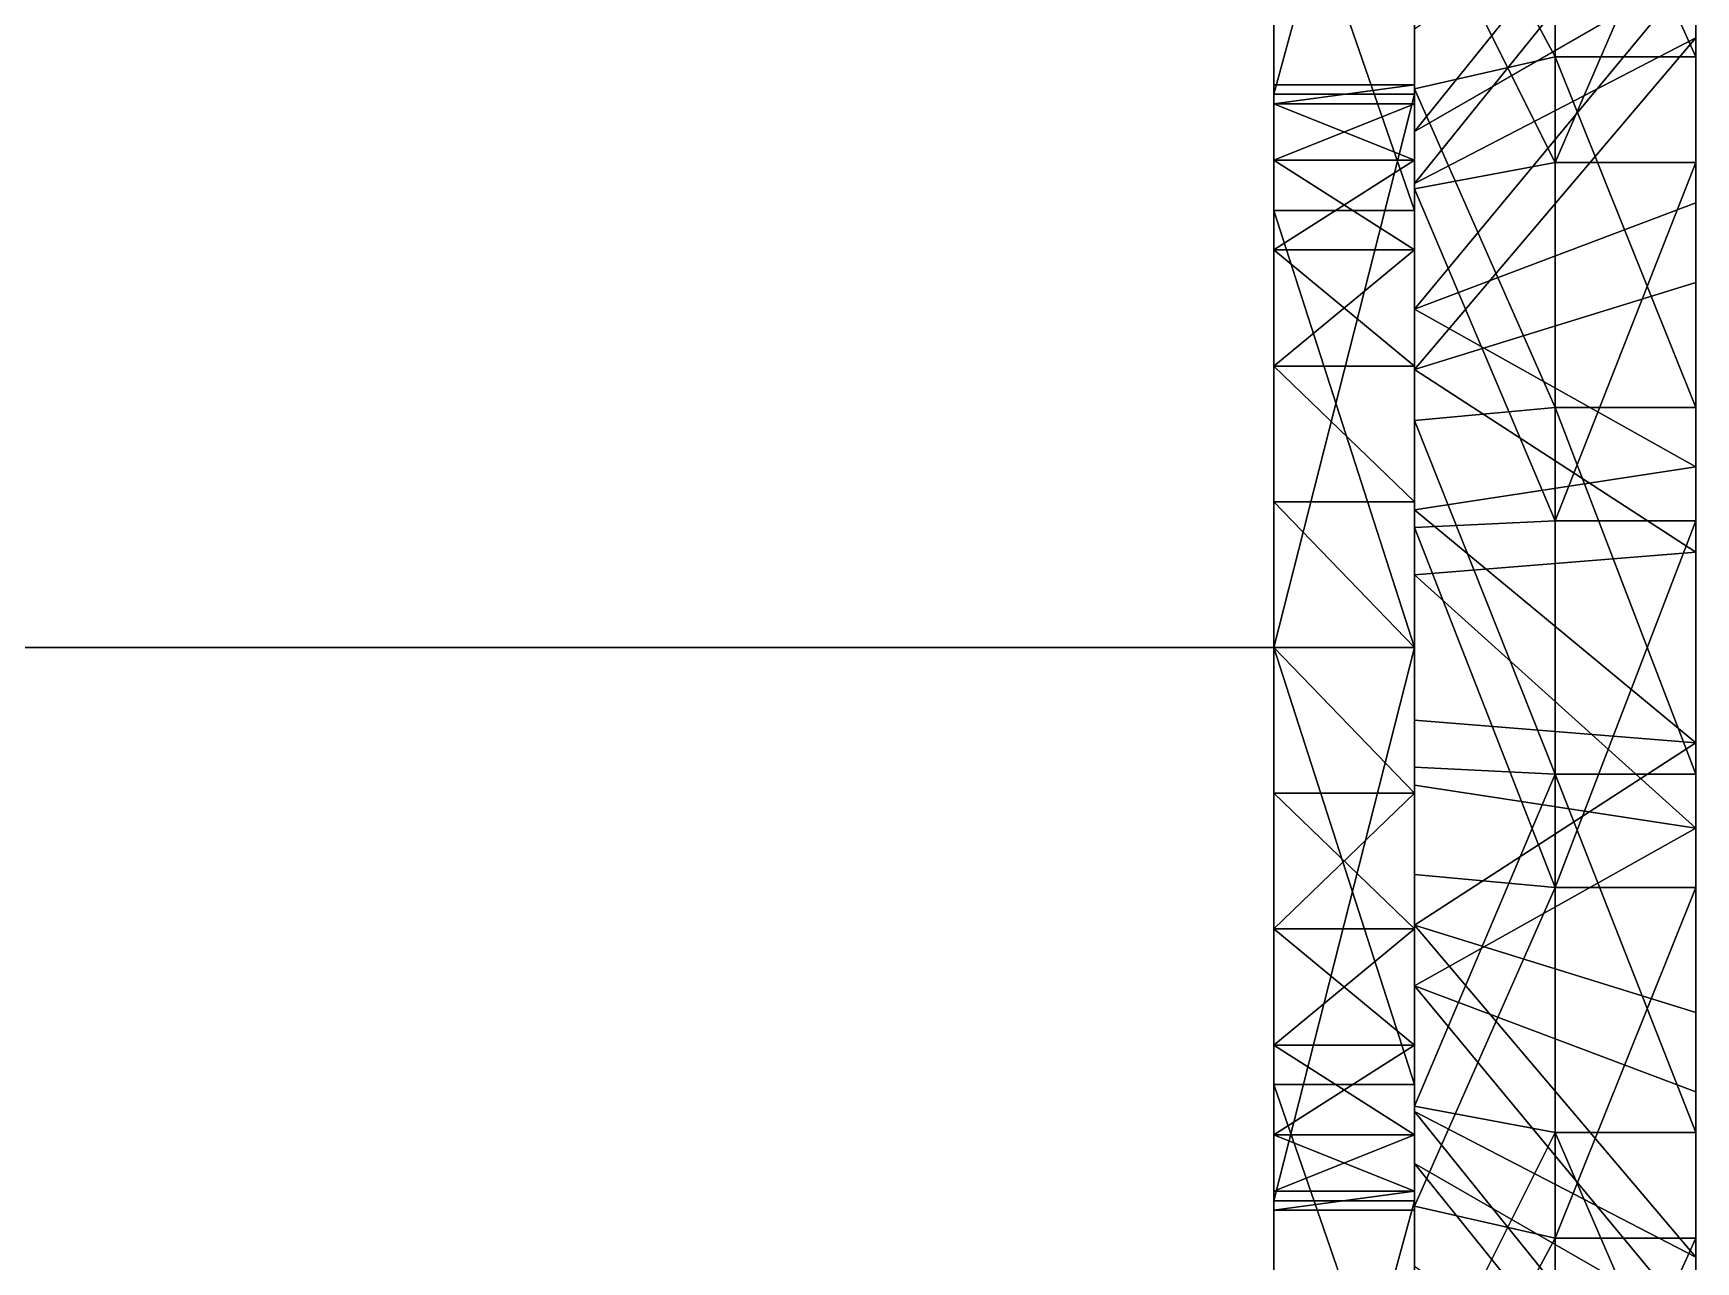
# Model space of a CAD drawing. Header units: inches. Extents: x -12 to 457, y 45 to 270.
# Drawn here: x 61.882 to 63.064, y 163.647 to 164.521 of the extents above; entities that cross this region are included whole.
import ezdxf

# ---------------------------------------------------------------- set-up
doc = ezdxf.new("R2010")
doc.units = ezdxf.units.IN
doc.header["$MEASUREMENT"] = 0

# ---------------------------------------------------------------- blocks, each defined once
blk = doc.blocks.new('Group_1')
for p, q in [((39.68, 147.005, 93.521), (40.831, 145.005, 94.901)), ((40.165, 147.005, 105.452), (41.201, 145.005, 103.982)), ((40.301, 146.005, 90.224), (40.301, 147.005, 90.224)), ((41.052, 146.005, 108.687), (41.052, 147.005, 108.687)), ((41.34, 147.005, 92.47), (42.095, 145.005, 94.102)), ((41.905, 147.005, 106.364), (42.525, 145.005, 104.676)), ((42.793, 146.005, 89.447), (42.793, 147.005, 89.447)), ((43.215, 147.005, 91.885), (43.522, 145.005, 93.656)), ((43.599, 146.005, 109.259), (43.599, 147.005, 109.259)), ((43.822, 147.005, 106.795), (43.984, 145.005, 105.004)), ((45.178, 147.005, 91.805), (45.016, 145.005, 93.596)), ((45.401, 146.005, 89.341), (45.401, 147.005, 89.341)), ((45.785, 147.005, 106.715), (45.478, 145.005, 104.944)), ((46.207, 146.005, 109.153), (46.207, 147.005, 109.153)), ((47.095, 147.005, 92.236), (46.475, 145.005, 93.924)), ((47.66, 147.005, 106.13), (46.905, 145.005, 104.498)), ((48.835, 147.005, 93.148), (47.799, 145.005, 94.618)), ((47.948, 146.005, 89.913), (47.948, 147.005, 89.913)), ((49.32, 147.005, 105.079), (48.169, 145.005, 103.699)), ((48.699, 146.005, 108.376), (48.699, 147.005, 108.376)), ((40.301, 146.005, 90.224), (40.529, 145.005, 90.718)), ((41.052, 146.005, 108.687), (41.239, 145.005, 108.176)), ((42.793, 146.005, 89.447), (42.886, 145.005, 89.983)), ((43.599, 146.005, 109.259), (43.648, 145.005, 108.717)), ((45.401, 146.005, 89.341), (45.352, 145.005, 89.883)), ((46.207, 146.005, 109.153), (46.114, 145.005, 108.617)), ((47.948, 146.005, 89.913), (47.761, 145.005, 90.424)), ((48.699, 146.005, 108.376), (48.471, 145.005, 107.882)), ((38.443, 145.005, 92.038), (40.529, 145.005, 90.718)), ((41.239, 145.005, 108.176), (39.053, 145.005, 107.03)), ((40.831, 145.005, 94.901), (39.818, 145.005, 96.001)), ((40.101, 145.005, 102.969), (41.201, 145.005, 103.982)), ((40.5, 145.005, 12), (40.5, 144.005, 12)), ((40.529, 145.005, 90.718), (42.886, 145.005, 89.983)), ((40.566, 144.005, 113.982), (40.566, 145.005, 113.982)), ((40.636, 145.005, 13.035), (40.636, 144.005, 13.035)), ((40.636, 145.005, 10.965), (40.636, 144.005, 10.965)), ((42.095, 145.005, 94.102), (40.831, 145.005, 94.901)), ((41.036, 145.005, 10), (41.036, 144.005, 10)), ((41.036, 145.005, 14), (41.036, 144.005, 14)), ((41.201, 145.005, 103.982), (42.525, 145.005, 104.676)), ((43.648, 145.005, 108.717), (41.239, 145.005, 108.176)), ((41.394, 144.005, 0.409), (41.394, 145.005, 0.409)), ((41.672, 145.005, 9.172), (41.672, 144.005, 9.172)), ((41.672, 145.005, 14.828), (41.672, 144.005, 14.828)), ((43.522, 145.005, 93.656), (42.095, 145.005, 94.102)), ((42.5, 145.005, 8.536), (42.5, 144.005, 8.536)), ((42.5, 145.005, 15.464), (42.5, 144.005, 15.464)), ((42.525, 145.005, 104.676), (43.984, 145.005, 105.004)), ((42.886, 145.005, 89.983), (45.352, 145.005, 89.883)), ((43.465, 145.005, 8.136), (43.465, 144.005, 8.136)), ((43.465, 145.005, 15.864), (43.465, 144.005, 15.864)), ((45.016, 145.005, 93.596), (43.522, 145.005, 93.656)), ((46.114, 145.005, 108.617), (43.648, 145.005, 108.717)), ((43.984, 145.005, 105.004), (45.478, 145.005, 104.944)), ((44.5, 144.005), (44.5, 145.005)), ((44.5, 145.005, 8), (44.5, 144.005, 8)), ((44.5, 145.005, 16), (44.5, 144.005, 16)), ((44.5, 144.005, 114.5), (44.5, 145.005, 114.5)), ((46.475, 145.005, 93.924), (45.016, 145.005, 93.596)), ((45.352, 145.005, 89.883), (47.761, 145.005, 90.424)), ((45.478, 145.005, 104.944), (46.905, 145.005, 104.498)), ((45.535, 145.005, 8.136), (45.535, 144.005, 8.136)), ((45.535, 145.005, 15.864), (45.535, 144.005, 15.864)), ((48.471, 145.005, 107.882), (46.114, 145.005, 108.617)), ((47.799, 145.005, 94.618), (46.475, 145.005, 93.924)), ((46.5, 145.005, 8.536), (46.5, 144.005, 8.536)), ((46.5, 145.005, 15.464), (46.5, 144.005, 15.464)), ((46.905, 145.005, 104.498), (48.169, 145.005, 103.699)), ((47.328, 145.005, 9.172), (47.328, 144.005, 9.172)), ((47.328, 145.005, 14.828), (47.328, 144.005, 14.828)), ((47.606, 144.005, 0.409), (47.606, 145.005, 0.409)), ((47.761, 145.005, 90.424), (49.947, 145.005, 91.57)), ((48.899, 145.005, 95.631), (47.799, 145.005, 94.618)), ((47.964, 145.005, 10), (47.964, 144.005, 10)), ((47.964, 145.005, 14), (47.964, 144.005, 14)), ((48.169, 145.005, 103.699), (49.182, 145.005, 102.599)), ((48.364, 145.005, 10.965), (48.364, 144.005, 10.965)), ((48.364, 145.005, 13.035), (48.364, 144.005, 13.035)), ((48.434, 144.005, 113.982), (48.434, 145.005, 113.982)), ((50.557, 145.005, 106.562), (48.471, 145.005, 107.882)), ((48.5, 145.005, 12), (48.5, 144.005, 12)), ((56.5, 144.005, 40), (32.5, 144.005, 40)), ((40.5, 144.005, 12), (40.636, 144.005, 13.035)), ((40.636, 144.005, 10.965), (40.5, 144.005, 12)), ((41.036, 144.005, 10), (40.636, 144.005, 10.965)), ((40.636, 144.005, 13.035), (41.036, 144.005, 14)), ((41.672, 144.005, 9.172), (41.036, 144.005, 10)), ((41.036, 144.005, 14), (41.672, 144.005, 14.828)), ((42.5, 144.005, 8.536), (41.672, 144.005, 9.172)), ((41.672, 144.005, 14.828), (42.5, 144.005, 15.464)), ((43.465, 144.005, 8.136), (42.5, 144.005, 8.536)), ((42.5, 144.005, 15.464), (43.465, 144.005, 15.864)), ((44.5, 144.005, 8), (43.465, 144.005, 8.136)), ((43.465, 144.005, 15.864), (44.5, 144.005, 16)), ((44.5, 144.005, 143.8), (44.5, 30, 143.8)), ((45.535, 144.005, 8.136), (44.5, 144.005, 8)), ((44.5, 144.005, 16), (45.535, 144.005, 15.864)), ((46.5, 144.005, 8.536), (45.535, 144.005, 8.136)), ((45.535, 144.005, 15.864), (46.5, 144.005, 15.464)), ((47.328, 144.005, 9.172), (46.5, 144.005, 8.536)), ((46.5, 144.005, 15.464), (47.328, 144.005, 14.828)), ((47.964, 144.005, 10), (47.328, 144.005, 9.172)), ((47.328, 144.005, 14.828), (47.964, 144.005, 14)), ((48.364, 144.005, 10.965), (47.964, 144.005, 10)), ((47.964, 144.005, 14), (48.364, 144.005, 13.035)), ((48.5, 144.005, 12), (48.364, 144.005, 10.965)), ((48.364, 144.005, 13.035), (48.5, 144.005, 12))]:
    blk.add_line(p, q)
at = {"extrusion": (0, 1, 0)}
for centre, radius in [((-44.5, 99.3, 147.005), 10), ((-44.5, 99.3, 147.005), 7.525), ((-44.5, 99.3, 146.005), 10), ((-44.5, 12, 145.005), 4)]:
    blk.add_circle(centre, radius, dxfattribs=at)
for centre, radius, start, end in [((-44.5, 99.3, 145.005), 15.2, 322.776, 217.224), ((-44.5, 12, 145.005), 12, 180, 0), ((-44.5, 99.3, 144.005), 44.5, 0, 180), ((-44.5, 99.3, 144.005), 15.2, 322.776, 217.224), ((-44.5, 12, 144.005), 12, 180, 0)]:
    blk.add_arc(centre, radius, start, end, dxfattribs=at)
mesh = blk.add_polyface()
corners = [(38.095, 147.005, 91.62), (43.215, 147.005, 91.885), (45.178, 147.005, 91.805), (36.326, 147.005, 93.54), (41.34, 147.005, 92.47), (39.68, 147.005, 93.521), (38.348, 147.005, 94.965), (35.113, 147.005, 95.852), (37.436, 147.005, 96.705), (34.541, 147.005, 98.399), (37.005, 147.005, 98.622), (34.594, 147.005, 99.703), (37.085, 147.005, 100.585), (34.647, 147.005, 101.007), (37.67, 147.005, 102.46), (35.424, 147.005, 103.499), (38.721, 147.005, 104.12), (36.82, 147.005, 105.705), (40.165, 147.005, 105.452), (41.905, 147.005, 106.364), (38.74, 147.005, 107.474), (43.822, 147.005, 106.795), (50.905, 147.005, 106.98), (48.699, 147.005, 108.376), (41.052, 147.005, 108.687), (46.207, 147.005, 109.153), (43.599, 147.005, 109.259), (42.793, 147.005, 89.447), (47.948, 147.005, 89.913), (45.401, 147.005, 89.341), (40.301, 147.005, 90.224), (50.26, 147.005, 91.126), (52.18, 147.005, 92.895), (47.095, 147.005, 92.236), (48.835, 147.005, 93.148), (53.576, 147.005, 95.101), (50.279, 147.005, 94.48), (51.33, 147.005, 96.14), (54.353, 147.005, 97.593), (51.915, 147.005, 98.015), (54.459, 147.005, 100.201), (51.995, 147.005, 99.978), (51.564, 147.005, 101.895), (53.887, 147.005, 102.748), (50.652, 147.005, 103.635), (52.674, 147.005, 105.06), (49.32, 147.005, 105.079), (47.66, 147.005, 106.13), (45.785, 147.005, 106.715)]
mesh.append_faces([[corners[k] for k in face] for face in [(25, 24, 26), (27, 28, 29)]], dxfattribs={"vtx0": -1})
mesh.append_faces([[corners[k] for k in face] for face in [(1, 3, 4), (4, 3, 5), (5, 3, 6), (6, 7, 8), (8, 9, 10), (10, 11, 12), (12, 13, 14), (14, 15, 16), (16, 17, 18), (18, 17, 19), (19, 20, 21), (22, 20, 23), (23, 24, 25), (28, 30, 31), (31, 2, 32), (32, 34, 35), (35, 37, 38), (38, 39, 40), (40, 42, 43), (43, 44, 45), (45, 46, 22)]], dxfattribs={"vtx0": -1, "vtx1": -1})
mesh.append_faces([[corners[k] for k in face] for face in [(21, 20, 22), (31, 0, 2)]], dxfattribs={"vtx0": -1, "vtx1": -1, "vtx2": -1})
mesh.append_faces([[corners[k] for k in face] for face in [(0, 1, 2), (1, 0, 3), (6, 3, 7), (8, 7, 9), (10, 9, 11), (12, 11, 13), (14, 13, 15), (16, 15, 17), (19, 17, 20), (23, 20, 24), (28, 27, 30), (31, 30, 0), (32, 2, 33), (32, 33, 34), (35, 34, 36), (35, 36, 37), (38, 37, 39), (40, 39, 41), (40, 41, 42), (43, 42, 44), (45, 44, 46), (22, 46, 47), (22, 47, 48), (22, 48, 21)]], dxfattribs={"vtx0": -1, "vtx2": -1})
mesh = blk.add_polyface()
corners = [(40.301, 147.005, 90.224), (38.095, 146.005, 91.62), (38.095, 147.005, 91.62), (40.301, 146.005, 90.224)]
mesh.append_faces([[corners[k] for k in face] for face in [(0, 1, 2), (1, 0, 3)]], dxfattribs={"vtx0": -1})
mesh = blk.add_polyface()
corners = [(38.348, 147.005, 94.965), (40.831, 145.005, 94.901), (39.68, 147.005, 93.521), (39.818, 145.005, 96.001)]
mesh.append_faces([[corners[k] for k in face] for face in [(0, 1, 2), (1, 0, 3)]], dxfattribs={"vtx0": -1})
mesh = blk.add_polyface()
corners = [(38.721, 147.005, 104.12), (41.201, 145.005, 103.982), (40.101, 145.005, 102.969), (40.165, 147.005, 105.452)]
mesh.append_faces([[corners[k] for k in face] for face in [(0, 1, 2), (1, 0, 3)]], dxfattribs={"vtx0": -1})
mesh = blk.add_polyface()
corners = [(41.052, 146.005, 108.687), (38.74, 147.005, 107.474), (38.74, 146.005, 107.474), (41.052, 147.005, 108.687)]
mesh.append_faces([[corners[k] for k in face] for face in [(0, 1, 2), (1, 0, 3)]], dxfattribs={"vtx0": -1})
mesh = blk.add_polyface()
corners = [(39.68, 147.005, 93.521), (42.095, 145.005, 94.102), (41.34, 147.005, 92.47), (40.831, 145.005, 94.901)]
mesh.append_faces([[corners[k] for k in face] for face in [(0, 1, 2), (1, 0, 3)]], dxfattribs={"vtx0": -1})
mesh = blk.add_polyface()
corners = [(40.165, 147.005, 105.452), (42.525, 145.005, 104.676), (41.201, 145.005, 103.982), (41.905, 147.005, 106.364)]
mesh.append_faces([[corners[k] for k in face] for face in [(0, 1, 2), (1, 0, 3)]], dxfattribs={"vtx0": -1})
mesh = blk.add_polyface()
corners = [(42.793, 147.005, 89.447), (40.301, 146.005, 90.224), (40.301, 147.005, 90.224), (42.793, 146.005, 89.447)]
mesh.append_faces([[corners[k] for k in face] for face in [(0, 1, 2), (1, 0, 3)]], dxfattribs={"vtx0": -1})
mesh = blk.add_polyface()
corners = [(43.599, 146.005, 109.259), (41.052, 147.005, 108.687), (41.052, 146.005, 108.687), (43.599, 147.005, 109.259)]
mesh.append_faces([[corners[k] for k in face] for face in [(0, 1, 2), (1, 0, 3)]], dxfattribs={"vtx0": -1})
mesh = blk.add_polyface()
corners = [(42.095, 145.005, 94.102), (43.215, 147.005, 91.885), (41.34, 147.005, 92.47), (43.522, 145.005, 93.656)]
mesh.append_faces([[corners[k] for k in face] for face in [(0, 1, 2), (1, 0, 3)]], dxfattribs={"vtx0": -1})
mesh = blk.add_polyface()
corners = [(43.822, 147.005, 106.795), (42.525, 145.005, 104.676), (41.905, 147.005, 106.364), (43.984, 145.005, 105.004)]
mesh.append_faces([[corners[k] for k in face] for face in [(0, 1, 2), (1, 0, 3)]], dxfattribs={"vtx0": -1})
mesh = blk.add_polyface()
corners = [(45.401, 147.005, 89.341), (42.793, 146.005, 89.447), (42.793, 147.005, 89.447), (45.401, 146.005, 89.341)]
mesh.append_faces([[corners[k] for k in face] for face in [(0, 1, 2), (1, 0, 3)]], dxfattribs={"vtx0": -1})
mesh = blk.add_polyface()
corners = [(43.522, 145.005, 93.656), (45.178, 147.005, 91.805), (43.215, 147.005, 91.885), (45.016, 145.005, 93.596)]
mesh.append_faces([[corners[k] for k in face] for face in [(0, 1, 2), (1, 0, 3)]], dxfattribs={"vtx0": -1})
mesh = blk.add_polyface()
corners = [(46.207, 146.005, 109.153), (43.599, 147.005, 109.259), (43.599, 146.005, 109.259), (46.207, 147.005, 109.153)]
mesh.append_faces([[corners[k] for k in face] for face in [(0, 1, 2), (1, 0, 3)]], dxfattribs={"vtx0": -1})
mesh = blk.add_polyface()
corners = [(45.785, 147.005, 106.715), (43.984, 145.005, 105.004), (43.822, 147.005, 106.795), (45.478, 145.005, 104.944)]
mesh.append_faces([[corners[k] for k in face] for face in [(0, 1, 2), (1, 0, 3)]], dxfattribs={"vtx0": -1})
mesh = blk.add_polyface()
corners = [(46.475, 145.005, 93.924), (45.178, 147.005, 91.805), (45.016, 145.005, 93.596), (47.095, 147.005, 92.236)]
mesh.append_faces([[corners[k] for k in face] for face in [(0, 1, 2), (1, 0, 3)]], dxfattribs={"vtx0": -1})
mesh = blk.add_polyface()
corners = [(47.948, 147.005, 89.913), (45.401, 146.005, 89.341), (45.401, 147.005, 89.341), (47.948, 146.005, 89.913)]
mesh.append_faces([[corners[k] for k in face] for face in [(0, 1, 2), (1, 0, 3)]], dxfattribs={"vtx0": -1})
mesh = blk.add_polyface()
corners = [(45.785, 147.005, 106.715), (46.905, 145.005, 104.498), (45.478, 145.005, 104.944), (47.66, 147.005, 106.13)]
mesh.append_faces([[corners[k] for k in face] for face in [(0, 1, 2), (1, 0, 3)]], dxfattribs={"vtx0": -1})
mesh = blk.add_polyface()
corners = [(48.699, 146.005, 108.376), (46.207, 147.005, 109.153), (46.207, 146.005, 109.153), (48.699, 147.005, 108.376)]
mesh.append_faces([[corners[k] for k in face] for face in [(0, 1, 2), (1, 0, 3)]], dxfattribs={"vtx0": -1})
mesh = blk.add_polyface()
corners = [(46.475, 145.005, 93.924), (48.835, 147.005, 93.148), (47.095, 147.005, 92.236), (47.799, 145.005, 94.618)]
mesh.append_faces([[corners[k] for k in face] for face in [(0, 1, 2), (1, 0, 3)]], dxfattribs={"vtx0": -1})
mesh = blk.add_polyface()
corners = [(46.905, 145.005, 104.498), (49.32, 147.005, 105.079), (48.169, 145.005, 103.699), (47.66, 147.005, 106.13)]
mesh.append_faces([[corners[k] for k in face] for face in [(0, 1, 2), (1, 0, 3)]], dxfattribs={"vtx0": -1})
mesh = blk.add_polyface()
corners = [(47.799, 145.005, 94.618), (50.279, 147.005, 94.48), (48.835, 147.005, 93.148), (48.899, 145.005, 95.631)]
mesh.append_faces([[corners[k] for k in face] for face in [(0, 1, 2), (1, 0, 3)]], dxfattribs={"vtx0": -1})
mesh = blk.add_polyface()
corners = [(50.26, 147.005, 91.126), (47.948, 146.005, 89.913), (47.948, 147.005, 89.913), (50.26, 146.005, 91.126)]
mesh.append_faces([[corners[k] for k in face] for face in [(0, 1, 2), (1, 0, 3)]], dxfattribs={"vtx0": -1})
mesh = blk.add_polyface()
corners = [(48.169, 145.005, 103.699), (50.652, 147.005, 103.635), (49.182, 145.005, 102.599), (49.32, 147.005, 105.079)]
mesh.append_faces([[corners[k] for k in face] for face in [(0, 1, 2), (1, 0, 3)]], dxfattribs={"vtx0": -1})
mesh = blk.add_polyface()
corners = [(50.905, 146.005, 106.98), (48.699, 147.005, 108.376), (48.699, 146.005, 108.376), (50.905, 147.005, 106.98)]
mesh.append_faces([[corners[k] for k in face] for face in [(0, 1, 2), (1, 0, 3)]], dxfattribs={"vtx0": -1})
mesh = blk.add_polyface()
corners = [(40.301, 146.005, 90.224), (38.443, 145.005, 92.038), (38.095, 146.005, 91.62), (40.529, 145.005, 90.718)]
mesh.append_faces([[corners[k] for k in face] for face in [(0, 1, 2), (1, 0, 3)]], dxfattribs={"vtx0": -1})
mesh = blk.add_polyface()
corners = [(39.053, 145.005, 107.03), (41.052, 146.005, 108.687), (38.74, 146.005, 107.474), (41.239, 145.005, 108.176)]
mesh.append_faces([[corners[k] for k in face] for face in [(0, 1, 2), (1, 0, 3)]], dxfattribs={"vtx0": -1})
mesh = blk.add_polyface()
corners = [(42.793, 146.005, 89.447), (40.529, 145.005, 90.718), (40.301, 146.005, 90.224), (42.886, 145.005, 89.983)]
mesh.append_faces([[corners[k] for k in face] for face in [(0, 1, 2), (1, 0, 3)]], dxfattribs={"vtx0": -1})
mesh = blk.add_polyface()
corners = [(41.239, 145.005, 108.176), (43.599, 146.005, 109.259), (41.052, 146.005, 108.687), (43.648, 145.005, 108.717)]
mesh.append_faces([[corners[k] for k in face] for face in [(0, 1, 2), (1, 0, 3)]], dxfattribs={"vtx0": -1})
mesh = blk.add_polyface()
corners = [(45.401, 146.005, 89.341), (42.886, 145.005, 89.983), (42.793, 146.005, 89.447), (45.352, 145.005, 89.883)]
mesh.append_faces([[corners[k] for k in face] for face in [(0, 1, 2), (1, 0, 3)]], dxfattribs={"vtx0": -1})
mesh = blk.add_polyface()
corners = [(43.648, 145.005, 108.717), (46.207, 146.005, 109.153), (43.599, 146.005, 109.259), (46.114, 145.005, 108.617)]
mesh.append_faces([[corners[k] for k in face] for face in [(0, 1, 2), (1, 0, 3)]], dxfattribs={"vtx0": -1})
mesh = blk.add_polyface()
corners = [(45.401, 146.005, 89.341), (47.761, 145.005, 90.424), (45.352, 145.005, 89.883), (47.948, 146.005, 89.913)]
mesh.append_faces([[corners[k] for k in face] for face in [(0, 1, 2), (1, 0, 3)]], dxfattribs={"vtx0": -1})
mesh = blk.add_polyface()
corners = [(48.471, 145.005, 107.882), (46.207, 146.005, 109.153), (46.114, 145.005, 108.617), (48.699, 146.005, 108.376)]
mesh.append_faces([[corners[k] for k in face] for face in [(0, 1, 2), (1, 0, 3)]], dxfattribs={"vtx0": -1})
mesh = blk.add_polyface()
corners = [(47.948, 146.005, 89.913), (49.947, 145.005, 91.57), (47.761, 145.005, 90.424), (50.26, 146.005, 91.126)]
mesh.append_faces([[corners[k] for k in face] for face in [(0, 1, 2), (1, 0, 3)]], dxfattribs={"vtx0": -1})
mesh = blk.add_polyface()
corners = [(50.557, 145.005, 106.562), (48.699, 146.005, 108.376), (48.471, 145.005, 107.882), (50.905, 146.005, 106.98)]
mesh.append_faces([[corners[k] for k in face] for face in [(0, 1, 2), (1, 0, 3)]], dxfattribs={"vtx0": -1})
mesh = blk.add_polyface()
corners = [(41.394, 145.005, 0.409), (47.606, 145.005, 0.409), (44.5, 145.005), (38.5, 145.005, 1.608), (50.5, 145.005, 1.608), (36.015, 145.005, 3.515), (52.985, 145.005, 3.515), (34.108, 145.005, 6), (54.892, 145.005, 6), (32.909, 145.005, 8.894), (44.5, 145.005, 8), (43.465, 145.005, 8.136), (42.5, 145.005, 8.536), (41.672, 145.005, 9.172), (32.5, 145.005, 12), (41.036, 145.005, 10), (40.636, 145.005, 10.965), (40.5, 145.005, 12), (32.5, 145.005, 90.184), (40.636, 145.005, 13.035), (41.036, 145.005, 14), (41.672, 145.005, 14.828), (42.5, 145.005, 15.464), (43.465, 145.005, 15.864), (44.5, 145.005, 16), (45.352, 145.005, 89.883), (42.886, 145.005, 89.983), (40.529, 145.005, 90.718), (31.336, 145.005, 91.7), (38.443, 145.005, 92.038), (29.818, 145.005, 95.366), (36.77, 145.005, 93.853), (35.624, 145.005, 96.039), (29.3, 145.005, 99.3), (35.083, 145.005, 98.448), (35.183, 145.005, 100.914), (29.818, 145.005, 103.234), (35.918, 145.005, 103.271), (31.336, 145.005, 106.9), (37.238, 145.005, 105.357), (39.053, 145.005, 107.03), (33.752, 145.005, 110.048), (41.239, 145.005, 108.176), (43.648, 145.005, 108.717), (56.091, 145.005, 8.894), (45.535, 145.005, 8.136), (46.5, 145.005, 8.536), (47.328, 145.005, 9.172), (56.5, 145.005, 12), (47.964, 145.005, 10), (48.364, 145.005, 10.965), (48.5, 145.005, 12), (48.364, 145.005, 13.035), (56.5, 145.005, 90.184), (47.964, 145.005, 14), (47.328, 145.005, 14.828), (46.5, 145.005, 15.464), (45.535, 145.005, 15.864), (47.761, 145.005, 90.424), (57.664, 145.005, 91.7), (49.947, 145.005, 91.57), (51.762, 145.005, 93.243), (59.182, 145.005, 95.366), (53.082, 145.005, 95.329), (53.817, 145.005, 97.686), (59.7, 145.005, 99.3), (53.917, 145.005, 100.152), (59.182, 145.005, 103.234), (53.376, 145.005, 102.561), (52.23, 145.005, 104.747), (57.664, 145.005, 106.9), (50.557, 145.005, 106.562), (48.471, 145.005, 107.882), (55.248, 145.005, 110.048), (46.114, 145.005, 108.617), (36.9, 145.005, 112.464), (52.1, 145.005, 112.464), (40.566, 145.005, 113.982), (48.434, 145.005, 113.982), (44.5, 145.005, 114.5)]
mesh.append_faces([[corners[k] for k in face] for face in [(0, 1, 2), (78, 77, 79)]], dxfattribs={"vtx0": -1})
mesh.append_faces([[corners[k] for k in face] for face in [(1, 3, 4), (4, 5, 6), (6, 7, 8), (10, 9, 11), (11, 9, 12), (12, 9, 13), (13, 14, 15), (15, 14, 16), (16, 14, 17), (17, 18, 19), (19, 18, 20), (20, 18, 21), (21, 18, 22), (22, 18, 23), (23, 18, 24), (25, 18, 26), (26, 18, 27), (27, 28, 29), (29, 30, 31), (31, 30, 32), (32, 33, 34), (34, 33, 35), (35, 36, 37), (37, 38, 39), (39, 38, 40), (40, 41, 42), (42, 41, 43), (44, 47, 48), (48, 52, 53), (53, 58, 59), (59, 61, 62), (62, 64, 65), (65, 66, 67), (67, 69, 70), (70, 72, 73), (73, 75, 76), (76, 77, 78)]], dxfattribs={"vtx0": -1, "vtx1": -1})
mesh.append_faces([[corners[k] for k in face] for face in [(8, 9, 10), (24, 18, 25), (53, 24, 25), (73, 43, 41)]], dxfattribs={"vtx0": -1, "vtx1": -1, "vtx2": -1})
mesh.append_faces([[corners[k] for k in face] for face in [(1, 0, 3), (4, 3, 5), (6, 5, 7), (8, 7, 9), (13, 9, 14), (17, 14, 18), (27, 18, 28), (29, 28, 30), (32, 30, 33), (35, 33, 36), (37, 36, 38), (40, 38, 41), (10, 44, 8), (44, 10, 45), (44, 45, 46), (44, 46, 47), (48, 47, 49), (48, 49, 50), (48, 50, 51), (48, 51, 52), (53, 52, 54), (53, 54, 55), (53, 55, 56), (53, 56, 57), (53, 57, 24), (53, 25, 58), (59, 58, 60), (59, 60, 61), (62, 61, 63), (62, 63, 64), (65, 64, 66), (67, 66, 68), (67, 68, 69), (70, 69, 71), (70, 71, 72), (73, 72, 74), (73, 74, 43), (73, 41, 75), (76, 75, 77)]], dxfattribs={"vtx0": -1, "vtx2": -1})
mesh = blk.add_polyface()
corners = [(42.886, 145.005, 89.983), (47.761, 145.005, 90.424), (45.352, 145.005, 89.883), (40.529, 145.005, 90.718), (49.947, 145.005, 91.57), (38.443, 145.005, 92.038), (51.762, 145.005, 93.243), (36.77, 145.005, 93.853), (45.016, 145.005, 93.596), (43.522, 145.005, 93.656), (42.095, 145.005, 94.102), (35.624, 145.005, 96.039), (40.831, 145.005, 94.901), (39.818, 145.005, 96.001), (39.124, 145.005, 97.325), (35.083, 145.005, 98.448), (38.796, 145.005, 98.784), (35.183, 145.005, 100.914), (38.856, 145.005, 100.278), (39.302, 145.005, 101.705), (35.918, 145.005, 103.271), (40.101, 145.005, 102.969), (41.201, 145.005, 103.982), (37.238, 145.005, 105.357), (42.525, 145.005, 104.676), (43.984, 145.005, 105.004), (53.082, 145.005, 95.329), (46.475, 145.005, 93.924), (47.799, 145.005, 94.618), (48.899, 145.005, 95.631), (53.817, 145.005, 97.686), (49.698, 145.005, 96.895), (50.144, 145.005, 98.322), (53.917, 145.005, 100.152), (50.204, 145.005, 99.816), (49.876, 145.005, 101.275), (53.376, 145.005, 102.561), (49.182, 145.005, 102.599), (52.23, 145.005, 104.747), (48.169, 145.005, 103.699), (46.905, 145.005, 104.498), (45.478, 145.005, 104.944), (50.557, 145.005, 106.562), (39.053, 145.005, 107.03), (48.471, 145.005, 107.882), (41.239, 145.005, 108.176), (46.114, 145.005, 108.617), (43.648, 145.005, 108.717)]
mesh.append_faces([[corners[k] for k in face] for face in [(0, 1, 2), (46, 45, 47)]], dxfattribs={"vtx0": -1})
mesh.append_faces([[corners[k] for k in face] for face in [(1, 3, 4), (4, 5, 6), (8, 7, 9), (9, 7, 10), (10, 11, 12), (12, 11, 13), (13, 11, 14), (14, 15, 16), (16, 17, 18), (18, 17, 19), (19, 20, 21), (21, 20, 22), (22, 23, 24), (24, 23, 25), (26, 29, 30), (30, 32, 33), (33, 35, 36), (36, 37, 38), (38, 41, 42), (42, 43, 44), (44, 45, 46)]], dxfattribs={"vtx0": -1, "vtx1": -1})
mesh.append_faces([[corners[k] for k in face] for face in [(6, 7, 8), (42, 25, 23)]], dxfattribs={"vtx0": -1, "vtx1": -1, "vtx2": -1})
mesh.append_faces([[corners[k] for k in face] for face in [(1, 0, 3), (4, 3, 5), (6, 5, 7), (10, 7, 11), (14, 11, 15), (16, 15, 17), (19, 17, 20), (22, 20, 23), (8, 26, 6), (26, 8, 27), (26, 27, 28), (26, 28, 29), (30, 29, 31), (30, 31, 32), (33, 32, 34), (33, 34, 35), (36, 35, 37), (38, 37, 39), (38, 39, 40), (38, 40, 41), (42, 41, 25), (42, 23, 43), (44, 43, 45)]], dxfattribs={"vtx0": -1, "vtx2": -1})
mesh = blk.add_polyface()
corners = [(40.566, 144.005, 113.982), (36.9, 145.005, 112.464), (36.9, 144.005, 112.464), (40.566, 145.005, 113.982)]
mesh.append_faces([[corners[k] for k in face] for face in [(0, 1, 2), (1, 0, 3)]], dxfattribs={"vtx0": -1})
mesh = blk.add_polyface()
corners = [(41.394, 145.005, 0.409), (38.5, 144.005, 1.608), (38.5, 145.005, 1.608), (41.394, 144.005, 0.409)]
mesh.append_faces([[corners[k] for k in face] for face in [(0, 1, 2), (1, 0, 3)]], dxfattribs={"vtx0": -1})
mesh = blk.add_polyface()
corners = [(43.522, 145.005, 93.656), (46.475, 145.005, 93.924), (45.016, 145.005, 93.596), (42.095, 145.005, 94.102), (47.799, 145.005, 94.618), (40.831, 145.005, 94.901), (48.899, 145.005, 95.631), (39.818, 145.005, 96.001), (49.698, 145.005, 96.895), (39.124, 145.005, 97.325), (50.144, 145.005, 98.322), (38.796, 145.005, 98.784), (50.204, 145.005, 99.816), (38.856, 145.005, 100.278), (49.876, 145.005, 101.275), (39.302, 145.005, 101.705), (49.182, 145.005, 102.599), (40.101, 145.005, 102.969), (48.169, 145.005, 103.699), (41.201, 145.005, 103.982), (46.905, 145.005, 104.498), (42.525, 145.005, 104.676), (45.478, 145.005, 104.944), (43.984, 145.005, 105.004)]
mesh.append_faces([[corners[k] for k in face] for face in [(0, 1, 2), (22, 21, 23)]], dxfattribs={"vtx0": -1})
mesh.append_faces([[corners[k] for k in face] for face in [(1, 3, 4), (4, 5, 6), (6, 7, 8), (8, 9, 10), (10, 11, 12), (12, 13, 14), (14, 15, 16), (16, 17, 18), (18, 19, 20), (20, 21, 22)]], dxfattribs={"vtx0": -1, "vtx1": -1})
mesh.append_faces([[corners[k] for k in face] for face in [(1, 0, 3), (4, 3, 5), (6, 5, 7), (8, 7, 9), (10, 9, 11), (12, 11, 13), (14, 13, 15), (16, 15, 17), (18, 17, 19), (20, 19, 21)]], dxfattribs={"vtx0": -1, "vtx2": -1})
mesh = blk.add_polyface()
corners = [(40.636, 144.005, 13.035), (40.5, 145.005, 12), (40.5, 144.005, 12), (40.636, 145.005, 13.035)]
mesh.append_faces([[corners[k] for k in face] for face in [(0, 1, 2), (1, 0, 3)]], dxfattribs={"vtx0": -1})
mesh = blk.add_polyface()
corners = [(40.5, 145.005, 12), (40.636, 144.005, 10.965), (40.5, 144.005, 12), (40.636, 145.005, 10.965)]
mesh.append_faces([[corners[k] for k in face] for face in [(0, 1, 2), (1, 0, 3)]], dxfattribs={"vtx0": -1})
mesh = blk.add_polyface()
corners = [(44.5, 144.005, 114.5), (40.566, 145.005, 113.982), (40.566, 144.005, 113.982), (44.5, 145.005, 114.5)]
mesh.append_faces([[corners[k] for k in face] for face in [(0, 1, 2), (1, 0, 3)]], dxfattribs={"vtx0": -1})
mesh = blk.add_polyface()
corners = [(40.636, 145.005, 10.965), (41.036, 144.005, 10), (40.636, 144.005, 10.965), (41.036, 145.005, 10)]
mesh.append_faces([[corners[k] for k in face] for face in [(0, 1, 2), (1, 0, 3)]], dxfattribs={"vtx0": -1})
mesh = blk.add_polyface()
corners = [(41.036, 145.005, 14), (40.636, 144.005, 13.035), (41.036, 144.005, 14), (40.636, 145.005, 13.035)]
mesh.append_faces([[corners[k] for k in face] for face in [(0, 1, 2), (1, 0, 3)]], dxfattribs={"vtx0": -1})
mesh = blk.add_polyface()
corners = [(41.036, 145.005, 10), (41.672, 144.005, 9.172), (41.036, 144.005, 10), (41.672, 145.005, 9.172)]
mesh.append_faces([[corners[k] for k in face] for face in [(0, 1, 2), (1, 0, 3)]], dxfattribs={"vtx0": -1})
mesh = blk.add_polyface()
corners = [(41.672, 145.005, 14.828), (41.036, 144.005, 14), (41.672, 144.005, 14.828), (41.036, 145.005, 14)]
mesh.append_faces([[corners[k] for k in face] for face in [(0, 1, 2), (1, 0, 3)]], dxfattribs={"vtx0": -1})
mesh = blk.add_polyface()
corners = [(44.5, 145.005), (41.394, 144.005, 0.409), (41.394, 145.005, 0.409), (44.5, 144.005)]
mesh.append_faces([[corners[k] for k in face] for face in [(0, 1, 2), (1, 0, 3)]], dxfattribs={"vtx0": -1})
mesh = blk.add_polyface()
corners = [(42.5, 145.005, 8.536), (41.672, 144.005, 9.172), (41.672, 145.005, 9.172), (42.5, 144.005, 8.536)]
mesh.append_faces([[corners[k] for k in face] for face in [(0, 1, 2), (1, 0, 3)]], dxfattribs={"vtx0": -1})
mesh = blk.add_polyface()
corners = [(42.5, 144.005, 15.464), (41.672, 145.005, 14.828), (41.672, 144.005, 14.828), (42.5, 145.005, 15.464)]
mesh.append_faces([[corners[k] for k in face] for face in [(0, 1, 2), (1, 0, 3)]], dxfattribs={"vtx0": -1})
mesh = blk.add_polyface()
corners = [(43.465, 145.005, 8.136), (42.5, 144.005, 8.536), (42.5, 145.005, 8.536), (43.465, 144.005, 8.136)]
mesh.append_faces([[corners[k] for k in face] for face in [(0, 1, 2), (1, 0, 3)]], dxfattribs={"vtx0": -1})
mesh = blk.add_polyface()
corners = [(42.5, 144.005, 15.464), (43.465, 145.005, 15.864), (42.5, 145.005, 15.464), (43.465, 144.005, 15.864)]
mesh.append_faces([[corners[k] for k in face] for face in [(0, 1, 2), (1, 0, 3)]], dxfattribs={"vtx0": -1})
mesh = blk.add_polyface()
corners = [(44.5, 145.005, 8), (43.465, 144.005, 8.136), (43.465, 145.005, 8.136), (44.5, 144.005, 8)]
mesh.append_faces([[corners[k] for k in face] for face in [(0, 1, 2), (1, 0, 3)]], dxfattribs={"vtx0": -1})
mesh = blk.add_polyface()
corners = [(43.465, 144.005, 15.864), (44.5, 145.005, 16), (43.465, 145.005, 15.864), (44.5, 144.005, 16)]
mesh.append_faces([[corners[k] for k in face] for face in [(0, 1, 2), (1, 0, 3)]], dxfattribs={"vtx0": -1})
mesh = blk.add_polyface()
corners = [(47.606, 145.005, 0.409), (44.5, 144.005), (44.5, 145.005), (47.606, 144.005, 0.409)]
mesh.append_faces([[corners[k] for k in face] for face in [(0, 1, 2), (1, 0, 3)]], dxfattribs={"vtx0": -1})
mesh = blk.add_polyface()
corners = [(45.535, 145.005, 8.136), (44.5, 144.005, 8), (44.5, 145.005, 8), (45.535, 144.005, 8.136)]
mesh.append_faces([[corners[k] for k in face] for face in [(0, 1, 2), (1, 0, 3)]], dxfattribs={"vtx0": -1})
mesh = blk.add_polyface()
corners = [(44.5, 144.005, 16), (45.535, 145.005, 15.864), (44.5, 145.005, 16), (45.535, 144.005, 15.864)]
mesh.append_faces([[corners[k] for k in face] for face in [(0, 1, 2), (1, 0, 3)]], dxfattribs={"vtx0": -1})
mesh = blk.add_polyface()
corners = [(48.434, 144.005, 113.982), (44.5, 145.005, 114.5), (44.5, 144.005, 114.5), (48.434, 145.005, 113.982)]
mesh.append_faces([[corners[k] for k in face] for face in [(0, 1, 2), (1, 0, 3)]], dxfattribs={"vtx0": -1})
mesh = blk.add_polyface()
corners = [(46.5, 145.005, 8.536), (45.535, 144.005, 8.136), (45.535, 145.005, 8.136), (46.5, 144.005, 8.536)]
mesh.append_faces([[corners[k] for k in face] for face in [(0, 1, 2), (1, 0, 3)]], dxfattribs={"vtx0": -1})
mesh = blk.add_polyface()
corners = [(46.5, 144.005, 15.464), (45.535, 145.005, 15.864), (45.535, 144.005, 15.864), (46.5, 145.005, 15.464)]
mesh.append_faces([[corners[k] for k in face] for face in [(0, 1, 2), (1, 0, 3)]], dxfattribs={"vtx0": -1})
mesh = blk.add_polyface()
corners = [(47.328, 145.005, 9.172), (46.5, 144.005, 8.536), (46.5, 145.005, 8.536), (47.328, 144.005, 9.172)]
mesh.append_faces([[corners[k] for k in face] for face in [(0, 1, 2), (1, 0, 3)]], dxfattribs={"vtx0": -1})
mesh = blk.add_polyface()
corners = [(47.328, 144.005, 14.828), (46.5, 145.005, 15.464), (46.5, 144.005, 15.464), (47.328, 145.005, 14.828)]
mesh.append_faces([[corners[k] for k in face] for face in [(0, 1, 2), (1, 0, 3)]], dxfattribs={"vtx0": -1})
mesh = blk.add_polyface()
corners = [(47.328, 145.005, 9.172), (47.964, 144.005, 10), (47.328, 144.005, 9.172), (47.964, 145.005, 10)]
mesh.append_faces([[corners[k] for k in face] for face in [(0, 1, 2), (1, 0, 3)]], dxfattribs={"vtx0": -1})
mesh = blk.add_polyface()
corners = [(47.964, 145.005, 14), (47.328, 144.005, 14.828), (47.964, 144.005, 14), (47.328, 145.005, 14.828)]
mesh.append_faces([[corners[k] for k in face] for face in [(0, 1, 2), (1, 0, 3)]], dxfattribs={"vtx0": -1})
mesh = blk.add_polyface()
corners = [(50.5, 145.005, 1.608), (47.606, 144.005, 0.409), (47.606, 145.005, 0.409), (50.5, 144.005, 1.608)]
mesh.append_faces([[corners[k] for k in face] for face in [(0, 1, 2), (1, 0, 3)]], dxfattribs={"vtx0": -1})
mesh = blk.add_polyface()
corners = [(47.964, 145.005, 10), (48.364, 144.005, 10.965), (47.964, 144.005, 10), (48.364, 145.005, 10.965)]
mesh.append_faces([[corners[k] for k in face] for face in [(0, 1, 2), (1, 0, 3)]], dxfattribs={"vtx0": -1})
mesh = blk.add_polyface()
corners = [(48.364, 145.005, 13.035), (47.964, 144.005, 14), (48.364, 144.005, 13.035), (47.964, 145.005, 14)]
mesh.append_faces([[corners[k] for k in face] for face in [(0, 1, 2), (1, 0, 3)]], dxfattribs={"vtx0": -1})
mesh = blk.add_polyface()
corners = [(48.364, 145.005, 10.965), (48.5, 144.005, 12), (48.364, 144.005, 10.965), (48.5, 145.005, 12)]
mesh.append_faces([[corners[k] for k in face] for face in [(0, 1, 2), (1, 0, 3)]], dxfattribs={"vtx0": -1})
mesh = blk.add_polyface()
corners = [(48.5, 144.005, 12), (48.364, 145.005, 13.035), (48.364, 144.005, 13.035), (48.5, 145.005, 12)]
mesh.append_faces([[corners[k] for k in face] for face in [(0, 1, 2), (1, 0, 3)]], dxfattribs={"vtx0": -1})
mesh = blk.add_polyface()
corners = [(52.1, 144.005, 112.464), (48.434, 145.005, 113.982), (48.434, 144.005, 113.982), (52.1, 145.005, 112.464)]
mesh.append_faces([[corners[k] for k in face] for face in [(0, 1, 2), (1, 0, 3)]], dxfattribs={"vtx0": -1})
mesh = blk.add_polyface()
corners = [(0, 144.005, 99.3), (32.5, 144.005, 40), (0, 144.005, 40), (32.5, 144.005, 90.184), (31.336, 144.005, 91.7), (29.818, 144.005, 95.366), (29.3, 144.005, 99.3), (1.516, 144.005, 110.817), (29.818, 144.005, 103.234), (31.336, 144.005, 106.9), (33.752, 144.005, 110.048), (36.9, 144.005, 112.464), (5.962, 144.005, 121.55), (40.566, 144.005, 113.982), (44.5, 144.005, 114.5), (56.5, 144.005, 90.184), (89, 144.005, 40), (56.5, 144.005, 40), (89, 144.005, 99.3), (57.664, 144.005, 91.7), (59.182, 144.005, 95.366), (59.7, 144.005, 99.3), (59.182, 144.005, 103.234), (87.484, 144.005, 110.817), (57.664, 144.005, 106.9), (55.248, 144.005, 110.048), (52.1, 144.005, 112.464), (83.038, 144.005, 121.55), (48.434, 144.005, 113.982), (13.034, 144.005, 130.766), (75.966, 144.005, 130.766), (22.25, 144.005, 137.838), (66.75, 144.005, 137.838), (32.983, 144.005, 142.284), (56.017, 144.005, 142.284), (44.5, 144.005, 143.8)]
mesh.append_faces([[corners[k] for k in face] for face in [(0, 1, 2), (15, 16, 17), (34, 33, 35)]], dxfattribs={"vtx0": -1})
mesh.append_faces([[corners[k] for k in face] for face in [(1, 0, 3), (3, 0, 4), (4, 0, 5), (5, 0, 6), (6, 7, 8), (8, 7, 9), (9, 7, 10), (10, 7, 11), (11, 12, 13), (13, 12, 14), (16, 15, 18), (18, 22, 23), (23, 26, 27), (27, 29, 30), (30, 31, 32), (32, 33, 34)]], dxfattribs={"vtx0": -1, "vtx1": -1})
mesh.append_faces([[corners[k] for k in face] for face in [(27, 14, 12)]], dxfattribs={"vtx0": -1, "vtx1": -1, "vtx2": -1})
mesh.append_faces([[corners[k] for k in face] for face in [(6, 0, 7), (11, 7, 12), (18, 15, 19), (18, 19, 20), (18, 20, 21), (18, 21, 22), (23, 22, 24), (23, 24, 25), (23, 25, 26), (27, 26, 28), (27, 28, 14), (27, 12, 29), (30, 29, 31), (32, 31, 33)]], dxfattribs={"vtx0": -1, "vtx2": -1})
mesh = blk.add_polyface()
corners = [(89, 0, 40), (0, 144.005, 40), (0, 0, 40), (32.5, 144.005, 40), (56.5, 144.005, 40), (89, 144.005, 40)]
mesh.append_faces([[corners[k] for k in face] for face in [(0, 1, 2), (4, 0, 5)]], dxfattribs={"vtx0": -1})
mesh.append_faces([[corners[k] for k in face] for face in [(1, 0, 3), (3, 0, 4)]], dxfattribs={"vtx0": -1, "vtx1": -1})
mesh = blk.add_polyface()
corners = [(56.5, 144.005, 90.184), (32.5, 144.005, 40), (56.5, 144.005, 40), (32.5, 144.005, 90.184), (57.664, 144.005, 91.7), (31.336, 144.005, 91.7), (29.818, 144.005, 95.366), (59.182, 144.005, 95.366), (59.7, 144.005, 99.3), (29.3, 144.005, 99.3), (59.182, 144.005, 103.234), (29.818, 144.005, 103.234), (31.336, 144.005, 106.9), (57.664, 144.005, 106.9), (55.248, 144.005, 110.048), (33.752, 144.005, 110.048), (36.9, 144.005, 112.464), (52.1, 144.005, 112.464), (48.434, 144.005, 113.982), (40.566, 144.005, 113.982), (44.5, 144.005, 114.5)]
mesh.append_faces([[corners[k] for k in face] for face in [(0, 1, 2), (19, 18, 20)]], dxfattribs={"vtx0": -1})
mesh.append_faces([[corners[k] for k in face] for face in [(1, 0, 3), (3, 4, 5), (5, 4, 6), (6, 8, 9), (9, 10, 11), (11, 10, 12), (12, 14, 15), (15, 14, 16), (16, 18, 19)]], dxfattribs={"vtx0": -1, "vtx1": -1})
mesh.append_faces([[corners[k] for k in face] for face in [(3, 0, 4), (6, 4, 7), (6, 7, 8), (9, 8, 10), (12, 10, 13), (12, 13, 14), (16, 14, 17), (16, 17, 18)]], dxfattribs={"vtx0": -1, "vtx2": -1})
mesh = blk.add_polyface()
corners = [(56.091, 144.005, 8.894), (44.5, 144.005, 8), (54.892, 144.005, 6), (45.535, 144.005, 8.136), (46.5, 144.005, 8.536), (47.328, 144.005, 9.172), (56.5, 144.005, 12), (47.964, 144.005, 10), (48.364, 144.005, 10.965), (48.5, 144.005, 12), (48.364, 144.005, 13.035), (56.5, 144.005, 40), (47.964, 144.005, 14), (47.328, 144.005, 14.828), (46.5, 144.005, 15.464), (45.535, 144.005, 15.864), (44.5, 144.005, 16), (47.606, 144.005, 0.409), (41.394, 144.005, 0.409), (44.5, 144.005), (38.5, 144.005, 1.608), (50.5, 144.005, 1.608), (36.015, 144.005, 3.515), (52.985, 144.005, 3.515), (34.108, 144.005, 6), (32.909, 144.005, 8.894), (43.465, 144.005, 8.136), (42.5, 144.005, 8.536), (41.672, 144.005, 9.172), (32.5, 144.005, 12), (41.036, 144.005, 10), (40.636, 144.005, 10.965), (40.5, 144.005, 12), (40.636, 144.005, 13.035), (32.5, 144.005, 40), (41.036, 144.005, 14), (41.672, 144.005, 14.828), (42.5, 144.005, 15.464), (43.465, 144.005, 15.864)]
mesh.append_faces([[corners[k] for k in face] for face in [(17, 18, 19)]], dxfattribs={"vtx0": -1})
mesh.append_faces([[corners[k] for k in face] for face in [(0, 1, 2), (1, 0, 3), (3, 0, 4), (4, 0, 5), (5, 6, 7), (7, 6, 8), (8, 6, 9), (9, 6, 10), (10, 11, 12), (12, 11, 13), (13, 11, 14), (14, 11, 15), (15, 11, 16), (18, 17, 20), (20, 21, 22), (22, 23, 24), (24, 2, 25), (25, 28, 29), (29, 33, 34), (34, 16, 11)]], dxfattribs={"vtx0": -1, "vtx1": -1})
mesh.append_faces([[corners[k] for k in face] for face in [(25, 2, 1)]], dxfattribs={"vtx0": -1, "vtx1": -1, "vtx2": -1})
mesh.append_faces([[corners[k] for k in face] for face in [(5, 0, 6), (10, 6, 11), (20, 17, 21), (22, 21, 23), (24, 23, 2), (25, 1, 26), (25, 26, 27), (25, 27, 28), (29, 28, 30), (29, 30, 31), (29, 31, 32), (29, 32, 33), (34, 33, 35), (34, 35, 36), (34, 36, 37), (34, 37, 38), (34, 38, 16)]], dxfattribs={"vtx0": -1, "vtx2": -1})
mesh = blk.add_polyface()
corners = [(44.5, 30, 143.8), (32.983, 144.005, 142.284), (32.983, 30, 142.284), (44.5, 144.005, 143.8)]
mesh.append_faces([[corners[k] for k in face] for face in [(0, 1, 2), (1, 0, 3)]], dxfattribs={"vtx0": -1})
mesh = blk.add_polyface()
corners = [(44.5, 30, 143.8), (56.017, 144.005, 142.284), (44.5, 144.005, 143.8), (56.017, 30, 142.284)]
mesh.append_faces([[corners[k] for k in face] for face in [(0, 1, 2), (1, 0, 3)]], dxfattribs={"vtx0": -1})

msp = doc.modelspace()

# ---------------------------------------------------------------- block references
at = {"color": 5, "xscale": 0.1, "yscale": 0.1, "zscale": 0.1, "rotation": 270}
msp.add_blockref('Group_1', (48.3634, 168.5341, -3.2206), dxfattribs=at)

doc.saveas('drawing.dxf')
